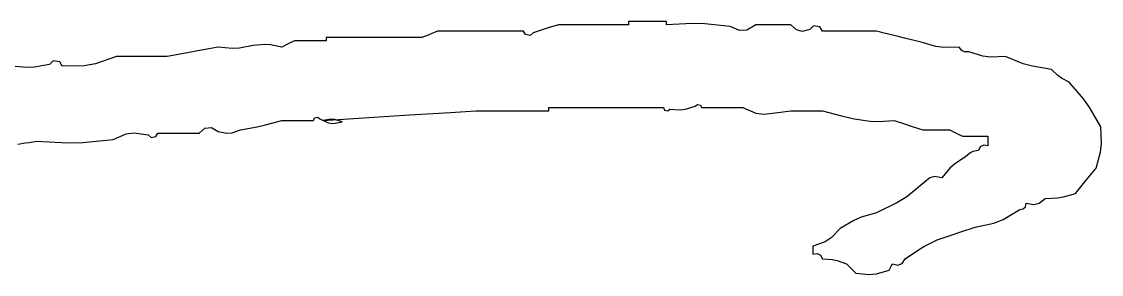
# Model space of a CAD drawing. Header units: millimetres. Extents: x 166235 to 642180, y -176646 to -48310.
# Drawn here: x 271444.4 to 271699.1, y -128984 to -128924.5 of the extents above; entities that cross this region are included whole.
import ezdxf

# ---------------------------------------------------------------- set-up
doc = ezdxf.new("R2010")
doc.units = ezdxf.units.MM
doc.header["$LTSCALE"] = 1000

# ---------------------------------------------------------------- blocks, each defined once
blk = doc.blocks.new('NJH')
for p, q in [((24.517956, 11.979515), (24.490172, 11.968401)), ((24.66799, 11.979515), (24.517956, 11.979515)), ((24.743007, 11.979515), (24.66799, 11.979515)), ((24.893041, 11.979515), (24.743007, 11.979515)), ((24.901014, 11.964613), (24.893041, 11.979515)), ((24.979172, 11.986461), (24.934718, 11.972569)), ((25.001399, 11.993407), (24.979172, 11.986461)), ((25.045854, 12.007299), (25.001399, 11.993407)), ((25.168104, 12.007299), (25.045854, 12.007299)), ((25.229229, 12.007299), (25.168104, 12.007299)), ((25.351479, 12.007299), (25.229229, 12.007299)), ((25.418161, 12.021191), (25.351479, 12.021191)), ((25.351479, 12.021191), (25.351479, 12.015634)), ((25.351479, 12.015634), (25.351479, 12.012856)), ((25.351479, 12.012856), (25.351479, 12.007299)), ((25.451502, 12.021191), (25.418161, 12.021191)), ((25.518184, 12.021191), (25.451502, 12.021191)), ((25.518184, 12.015634), (25.518184, 12.021191)), ((25.518184, 12.012856), (25.518184, 12.015634)), ((25.518184, 12.007299), (25.518184, 12.012856)), ((25.629216, 12.012854), (25.518184, 12.007299)), ((25.685409, 12.011449), (25.629216, 12.012854)), ((25.796025, 12.000353), (25.685409, 12.011449)), ((25.836852, 11.982547), (25.796025, 12.000353)), ((25.868868, 11.984548), (25.836852, 11.982547)), ((25.907161, 12.007299), (25.868868, 11.984548)), ((25.968286, 12.007299), (25.907161, 12.007299)), ((25.998849, 12.007299), (25.968286, 12.007299)), ((26.059974, 12.007299), (25.998849, 12.007299)), ((26.085909, 11.98475), (26.059974, 12.007299)), ((26.109831, 11.978769), (26.085909, 11.98475)), ((26.143326, 11.986461), (26.109831, 11.978769)), ((26.158931, 12.002532), (26.143326, 11.986461)), ((26.187726, 11.998932), (26.158931, 12.002532)), ((26.198894, 11.979515), (26.187726, 11.998932)), ((26.29336, 11.979515), (26.198894, 11.979515)), ((26.340593, 11.979515), (26.29336, 11.979515)), ((26.435059, 11.979515), (26.340593, 11.979515)), ((26.446173, 11.976736), (26.435059, 11.979515)), ((23.892814, 11.937839), (23.870586, 11.926725)), ((23.948382, 11.937839), (23.892814, 11.937839)), ((23.976166, 11.937839), (23.948382, 11.937839)), ((24.031734, 11.937839), (23.976166, 11.937839)), ((24.198439, 11.951731), (24.031734, 11.951731)), ((24.031734, 11.951731), (24.031734, 11.946174)), ((24.031734, 11.946174), (24.031734, 11.943395)), ((24.031734, 11.943395), (24.031734, 11.937839)), ((24.281791, 11.951731), (24.198439, 11.951731)), ((24.448496, 11.951731), (24.281791, 11.951731)), ((24.47628, 11.962844), (24.448496, 11.951731)), ((24.490172, 11.968401), (24.47628, 11.962844)), ((24.922343, 11.961058), (24.901014, 11.964613)), ((24.934718, 11.972569), (24.922343, 11.961058)), ((26.45173, 11.975347), (26.446173, 11.976736)), ((26.462843, 11.972569), (26.45173, 11.975347)), ((26.529525, 11.955898), (26.462843, 11.972569)), ((26.562866, 11.947563), (26.529525, 11.955898)), ((26.629548, 11.930893), (26.562866, 11.947563)), ((23.425912, 11.885719), (23.337131, 11.868378)), ((23.470372, 11.894055), (23.425912, 11.885719)), ((23.559404, 11.910054), (23.470372, 11.894055)), ((23.620345, 11.904559), (23.559404, 11.910054)), ((23.652026, 11.905999), (23.620345, 11.904559)), ((23.712217, 11.917001), (23.652026, 11.905999)), ((23.76215, 11.920941), (23.712217, 11.917001)), ((23.788056, 11.919502), (23.76215, 11.920941)), ((23.837245, 11.910054), (23.788056, 11.919502)), ((23.859473, 11.921168), (23.837245, 11.910054)), ((23.870586, 11.926725), (23.859473, 11.921168)), ((26.694258, 11.912765), (26.629548, 11.930893)), ((26.729072, 11.908413), (26.694258, 11.912765)), ((26.796253, 11.910054), (26.729072, 11.908413)), ((26.807882, 11.89549), (26.796253, 11.910054)), ((26.819299, 11.889781), (26.807882, 11.89549)), ((26.837929, 11.889216), (26.819299, 11.889781)), ((26.899616, 11.870566), (26.837929, 11.889216)), ((22.83873, 11.849719), (22.823125, 11.833648)), ((22.867525, 11.84612), (22.83873, 11.849719)), ((22.878694, 11.826702), (22.867525, 11.84612)), ((23.023955, 11.837748), (22.974591, 11.829036)), ((23.114859, 11.868378), (23.023955, 11.837748)), ((23.203768, 11.868378), (23.114859, 11.868378)), ((23.248222, 11.868378), (23.203768, 11.868378)), ((23.337131, 11.868378), (23.248222, 11.868378)), ((26.93328, 11.866175), (26.899616, 11.870566)), ((26.997687, 11.868378), (26.93328, 11.866175)), ((27.075466, 11.837774), (26.997687, 11.868378)), ((27.116653, 11.826412), (27.075466, 11.837774)), ((22.722947, 11.821372), (22.656421, 11.826702)), ((22.757273, 11.822802), (22.722947, 11.821372)), ((22.823125, 11.833648), (22.757273, 11.822802)), ((22.974591, 11.829036), (22.878694, 11.826702)), ((27.199122, 11.81281), (27.116653, 11.826412)), ((27.226058, 11.786304), (27.199122, 11.81281)), ((27.242013, 11.7747), (27.226058, 11.786304)), ((27.275529, 11.757242), (27.242013, 11.7747)), ((27.338015, 11.684886), (27.275529, 11.757242)), ((25.600476, 11.639609), (25.643212, 11.653051)), ((25.643212, 11.653051), (25.652246, 11.660095)), ((25.652246, 11.660095), (25.66634, 11.656572)), ((25.66634, 11.656572), (25.670996, 11.646105)), ((27.36627, 11.645329), (27.338015, 11.684886)), ((23.980141, 11.601281), (23.995386, 11.605092)), ((23.995386, 11.605092), (24.00395, 11.597483)), ((24.128978, 11.597483), (24.306797, 11.608597)), ((24.306797, 11.608597), (24.395706, 11.614154)), ((24.395706, 11.614154), (24.573524, 11.625267)), ((24.573524, 11.625267), (24.617979, 11.628046)), ((24.617979, 11.628046), (24.640206, 11.629435)), ((24.640206, 11.629435), (24.684661, 11.632213)), ((24.684661, 11.632213), (24.812467, 11.632213)), ((24.812467, 11.632213), (24.876371, 11.632213)), ((24.876371, 11.632213), (25.004178, 11.632213)), ((25.004178, 11.640549), (25.004178, 11.646105)), ((25.004178, 11.646105), (25.204223, 11.646105)), ((25.004178, 11.63777), (25.004178, 11.640549)), ((25.004178, 11.632213), (25.004178, 11.63777)), ((25.204223, 11.646105), (25.304246, 11.646105)), ((25.304246, 11.646105), (25.504292, 11.646105)), ((25.504292, 11.646105), (25.508267, 11.635362)), ((25.508267, 11.635362), (25.523512, 11.63155)), ((25.523512, 11.63155), (25.532076, 11.639159)), ((25.532076, 11.639159), (25.576806, 11.636651)), ((25.576806, 11.636651), (25.600476, 11.639609)), ((25.670996, 11.646105), (25.743235, 11.646105)), ((25.743235, 11.646105), (25.779354, 11.646105)), ((25.779354, 11.646105), (25.851593, 11.646105)), ((25.851593, 11.646105), (25.908288, 11.621785)), ((25.908288, 11.621785), (25.943269, 11.617015)), ((25.943269, 11.617015), (26.004406, 11.625267)), ((26.004406, 11.625267), (26.026655, 11.627866)), ((26.026655, 11.627866), (26.03777, 11.629255)), ((26.03777, 11.629255), (26.059974, 11.632213)), ((26.059974, 11.632213), (26.115542, 11.632213)), ((26.115542, 11.632213), (26.143326, 11.632213)), ((26.143326, 11.632213), (26.198894, 11.632213)), ((26.198894, 11.632213), (26.254329, 11.617799)), ((26.254329, 11.617799), (26.282118, 11.610852)), ((26.282118, 11.610852), (26.337815, 11.597483)), ((27.414449, 11.562753), (27.36627, 11.645329)), ((23.476052, 11.534969), (23.501438, 11.556761)), ((23.501438, 11.556761), (23.530761, 11.559204)), ((23.530761, 11.559204), (23.559404, 11.541915)), ((23.656649, 11.548861), (23.729589, 11.56213)), ((23.729589, 11.56213), (23.765867, 11.570502)), ((23.765867, 11.570502), (23.837245, 11.590537)), ((23.837245, 11.590537), (23.892814, 11.590537)), ((23.892814, 11.590537), (23.920598, 11.590537)), ((23.920598, 11.590537), (23.976166, 11.590537)), ((23.976166, 11.590537), (23.980141, 11.601281)), ((24.00395, 11.597483), (24.039222, 11.580168)), ((24.050873, 11.595855), (24.017842, 11.590537)), ((24.017842, 11.590537), (24.062297, 11.593316)), ((24.039222, 11.580168), (24.062485, 11.576845)), ((24.069499, 11.594303), (24.050873, 11.595855)), ((24.062297, 11.593316), (24.084524, 11.594705)), ((24.062485, 11.576845), (24.101194, 11.583591)), ((24.101194, 11.583591), (24.069499, 11.594303)), ((24.084524, 11.594705), (24.128978, 11.597483)), ((26.337815, 11.597483), (26.406444, 11.586414)), ((26.406444, 11.586414), (26.442172, 11.584985)), ((26.442172, 11.584985), (26.511466, 11.590537)), ((26.511466, 11.590537), (26.561477, 11.573867)), ((26.561477, 11.573867), (26.586483, 11.565532)), ((26.586483, 11.565532), (26.636494, 11.548861)), ((27.416921, 11.490077), (27.414449, 11.562753)), ((22.968174, 11.494549), (23.100967, 11.507185)), ((23.100967, 11.507185), (23.157661, 11.531505)), ((23.157661, 11.531505), (23.192643, 11.536275)), ((23.192643, 11.536275), (23.253779, 11.528023)), ((23.253779, 11.528023), (23.266153, 11.516512)), ((23.266153, 11.516512), (23.287483, 11.520067)), ((23.287483, 11.520067), (23.295455, 11.534969)), ((23.295455, 11.534969), (23.367694, 11.534969)), ((23.367694, 11.534969), (23.403813, 11.534969)), ((23.403813, 11.534969), (23.476052, 11.534969)), ((23.559404, 11.541915), (23.597642, 11.534256)), ((23.597642, 11.534256), (23.619888, 11.535846)), ((23.619888, 11.535846), (23.656649, 11.548861)), ((26.636494, 11.548861), (26.683727, 11.548861)), ((26.683727, 11.548861), (26.707344, 11.548861)), ((26.707344, 11.548861), (26.754577, 11.548861)), ((26.754577, 11.548861), (26.776804, 11.537747)), ((26.776804, 11.537747), (26.787917, 11.532191)), ((26.787917, 11.532191), (26.810145, 11.521077)), ((26.810145, 11.521077), (26.854599, 11.521077)), ((26.854599, 11.521077), (26.876827, 11.521077)), ((26.876827, 11.521077), (26.921281, 11.521077)), ((26.921281, 11.521077), (26.921281, 11.504407)), ((22.684205, 11.486347), (22.717546, 11.491904)), ((22.717546, 11.491904), (22.734216, 11.494682)), ((22.734216, 11.494682), (22.767557, 11.500239)), ((22.767557, 11.500239), (22.900761, 11.493144)), ((22.900761, 11.493144), (22.968174, 11.494549)), ((26.888073, 11.475166), (26.879605, 11.458563)), ((26.902918, 11.482589), (26.888073, 11.475166)), ((26.921281, 11.479401), (26.902918, 11.482589)), ((26.921281, 11.504407), (26.921281, 11.496071)), ((26.921281, 11.496071), (26.921281, 11.479401)), ((27.412569, 11.45236), (27.416921, 11.490077)), ((26.824037, 11.430779), (26.777409, 11.401328)), ((26.842158, 11.447784), (26.824037, 11.430779)), ((26.855128, 11.454269), (26.842158, 11.447784)), ((26.879605, 11.458563), (26.855128, 11.454269)), ((27.393611, 11.382156), (27.412569, 11.45236)), ((26.755626, 11.382449), (26.719846, 11.34048)), ((26.777409, 11.401328), (26.755626, 11.382449)), ((27.357219, 11.337925), (27.393611, 11.382156)), ((26.64344, 11.319642), (26.566921, 11.25736)), ((26.66773, 11.339978), (26.64344, 11.319642)), ((26.688595, 11.345669), (26.66773, 11.339978)), ((26.719846, 11.34048), (26.688595, 11.345669)), ((27.339158, 11.315696), (27.357219, 11.337925)), ((27.303313, 11.27102), (27.339158, 11.315696)), ((26.524073, 11.230223), (26.435059, 11.187668)), ((26.566921, 11.25736), (26.524073, 11.230223)), ((27.084831, 11.213947), (27.087986, 11.229344)), ((27.087986, 11.229344), (27.121762, 11.222997)), ((27.121762, 11.222997), (27.144523, 11.228687)), ((27.144523, 11.228687), (27.171338, 11.250182)), ((27.171338, 11.250182), (27.224742, 11.252247)), ((27.224742, 11.252247), (27.251871, 11.25653)), ((27.251871, 11.25653), (27.303313, 11.27102)), ((26.435059, 11.187668), (26.368242, 11.167894)), ((26.988394, 11.158782), (27.060202, 11.20156)), ((27.060202, 11.20156), (27.075599, 11.204715)), ((27.075599, 11.204715), (27.084831, 11.213947)), ((26.335334, 11.153586), (26.275301, 11.118207)), ((26.368242, 11.167894), (26.335334, 11.153586)), ((26.865713, 11.125153), (26.947436, 11.142692)), ((26.947436, 11.142692), (26.988394, 11.158782)), ((26.275301, 11.118207), (26.236003, 11.077949)), ((26.699008, 11.069585), (26.76569, 11.091813)), ((26.76569, 11.091813), (26.799031, 11.102926)), ((26.799031, 11.102926), (26.865713, 11.125153)), ((26.210044, 11.061152), (26.157218, 11.041801)), ((26.157218, 11.041801), (26.157218, 11.027909)), ((26.236003, 11.077949), (26.210044, 11.061152)), ((26.613503, 11.022925), (26.641497, 11.039721)), ((26.641497, 11.039721), (26.699008, 11.069585)), ((26.157218, 11.027909), (26.157218, 11.020963)), ((26.157218, 11.020963), (26.157218, 11.007071)), ((26.157218, 11.007071), (26.175582, 11.010259)), ((26.175582, 11.010259), (26.190426, 11.002836)), ((26.190426, 11.002836), (26.198894, 10.986233)), ((26.560088, 10.986233), (26.613503, 11.022925)), ((26.198894, 10.986233), (26.241308, 10.983504)), ((26.241308, 10.983504), (26.262884, 10.979189)), ((26.262884, 10.979189), (26.303085, 10.965395)), ((26.303085, 10.965395), (26.319755, 10.948724)), ((26.319755, 10.948724), (26.32809, 10.940389)), ((26.490628, 10.937611), (26.496184, 10.948724)), ((26.496184, 10.948724), (26.498963, 10.954281)), ((26.498963, 10.954281), (26.50452, 10.965395)), ((26.50452, 10.965395), (26.52754, 10.959598)), ((26.52754, 10.959598), (26.546556, 10.966729)), ((26.546556, 10.966729), (26.560088, 10.986233)), ((26.32809, 10.940389), (26.344761, 10.923719)), ((26.344761, 10.923719), (26.403168, 10.918832)), ((26.403168, 10.918832), (26.434193, 10.921787)), ((26.434193, 10.921787), (26.490628, 10.937611))]:
    blk.add_line(p, q)
blk = doc.blocks.new('签名')
at = {"xscale": 54, "yscale": 54, "zscale": 54}
blk.add_blockref('NJH', (-149558.5, 148071.67), dxfattribs=at)

msp = doc.modelspace()

# ---------------------------------------------------------------- block references
at = {"color": 1}
msp.add_blockref('签名', (419777.07, -277645.33), dxfattribs=at)

doc.saveas('drawing.dxf')
